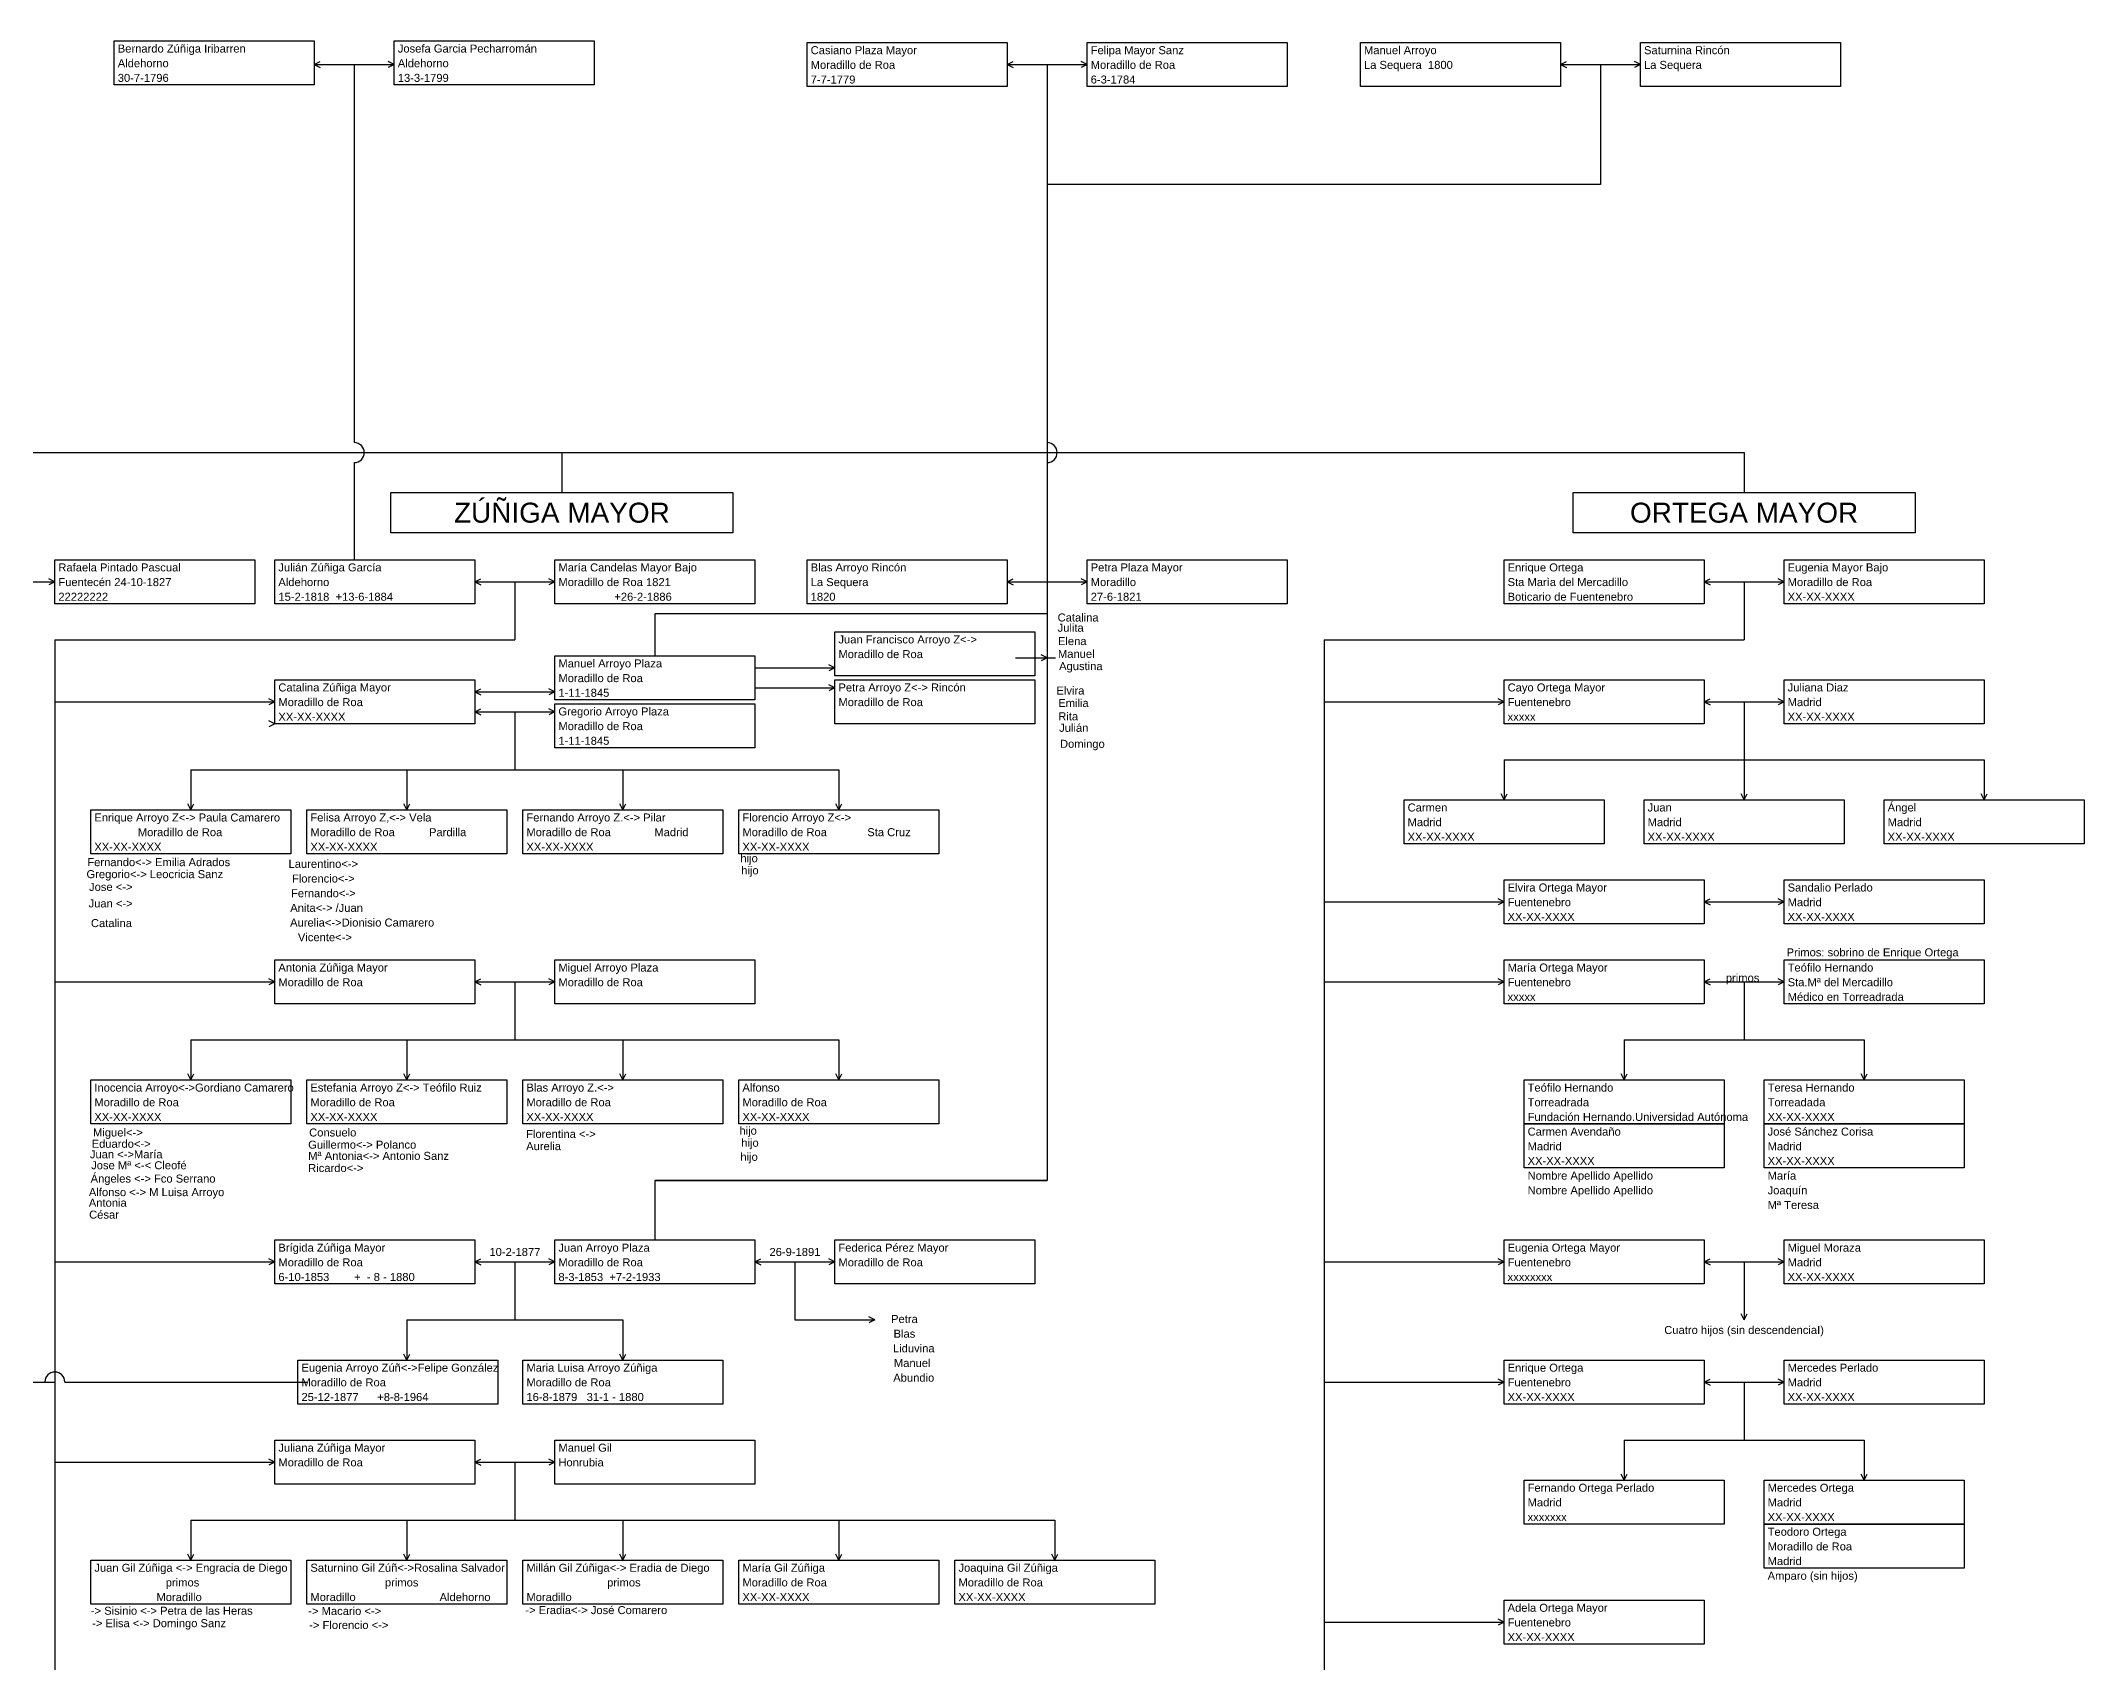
# Model space of a CAD drawing. Header units: millimetres. Extents: x -16844 to 23151, y -8543 to 4892.
# Drawn here: x 4684 to 5195, y 59 to 464 of the extents above; entities that cross this region are included whole.
import ezdxf
from ezdxf.enums import TextEntityAlignment as Align

# ---------------------------------------------------------------- set-up
doc = ezdxf.new("R2010")
doc.units = ezdxf.units.MM
doc.styles.add('Arial', font='arial.ttf', dxfattribs={"height": 0.01})

# ---------------------------------------------------------------- blocks, each defined once
blk = doc.blocks.new('Casilla individual')
at = {"color": 0}
blk.add_lwpolyline([(0, 11), (50, 11), (50, 0), (0, 0)], close=True, dxfattribs=at)
at = {"color": 0, "style": 'Arial'}
for tag, p in [('NOMBRE', (0.88, 8.08)), ('LUGAR_NACIMIENTO', (0.88, 4.42)), ('FECHA', (0.88, 0.75))]:
    blk.add_attdef(tag, p, '', height=2, dxfattribs=at)
blk = doc.blocks.new('Flecha')
for q in [(1.5, 0.75), (1.5, -0.75)]:
    blk.add_line((0, 0), q)
blk = doc.blocks.new('Hermanos')
at = {"style": 'Arial'}
blk.add_attdef('NOMBRE', (0, 0), '', height=2, dxfattribs=at)

msp = doc.modelspace()

# ---------------------------------------------------------------- linework, layer by layer
at = {"color": 6}
for q in [(4802.25, 314.5), (4687.25, -111)]:
    msp.add_line((4687.25, 314.5), q, dxfattribs=at)
at = {"color": 135}
for q in [(5109.51, 314.5), (5004.51, 49)]:
    msp.add_line((5004.51, 314.5), q, dxfattribs=at)
for p, q in [((4721.25, 282), (4883.25, 282)), ((5049.51, 284.5), (5169.51, 284.5)), ((5109.51, 229), (5109.51, 214.5)), ((4721.25, 214.5), (4883.25, 214.5)), ((5079.51, 214.5), (5139.51, 214.5)), ((5109.51, 159), (5109.51, 144.5)), ((4775.25, 144.5), (4829.25, 144.5)), ((5109.51, 129), (5109.51, 114.5)), ((5079.51, 114.5), (5139.51, 114.5)), ((4721.25, 94.5), (4937.25, 94.5))]:
    msp.add_line(p, q)
at = {"color": 6}
for points in [[(4752.1, 458.26), (4772.1, 458.26)], [(4762.1, 458.26), (4762.1, 363.76)], [(4762.1, 358.76), (4762.1, 334.5)], [(4792.25, 329), (4812.25, 329)], [(4802.25, 329), (4802.25, 314.5)], [(4687.25, 299), (4742.25, 299)], [(4687.25, 229), (4742.25, 229)], [(4687.25, 159), (4742.25, 159)], [(4687.25, 109), (4742.25, 109)]]:
    msp.add_lwpolyline(points, dxfattribs=at)
at = {"color": 40}
msp.add_lwpolyline([(4925.3, 458.26), (4945.3, 458.26)], dxfattribs=at)
at = {"color": 31}
for points in [[(4935.3, 458.26), (4935.3, 428.26), (4935.3, 428.26), (4935.3, 179.34)], [(5073.61, 458.26), (5073.61, 428.26), (4935.3, 428.26)], [(5063.61, 458.26), (5083.61, 458.26)], [(4935.3, 358.76), (4935.3, 329)], [(4935.3, 329), (4935.3, 321), (4837.25, 321), (4837.25, 310.5)], [(4925.3, 329), (4945.3, 329)], [(4837.25, 179.34), (4935.3, 179.34), (4837.25, 179.34), (4837.25, 164.5)]]:
    msp.add_lwpolyline(points, dxfattribs=at)
at = {"color": 1}
for points in [[(3672.06, 361.26), (5109.51, 361.26)], [(4813.99, 361.26), (4813.99, 351.26)], [(5109.51, 361.26), (5109.51, 351.26)]]:
    msp.add_lwpolyline(points, dxfattribs=at)
for points in [[(4771.26, 351.26), (4856.72, 351.26), (4856.72, 341.26), (4771.26, 341.26)], [(5066.78, 351.26), (5152.24, 351.26), (5152.24, 341.26), (5066.78, 341.26)]]:
    msp.add_lwpolyline(points, close=True)
at = {"color": 3}
msp.add_lwpolyline([(4667.25, 329), (4687.25, 329)], dxfattribs=at)
at = {"color": 143}
for points in [[(5099.51, 329), (5119.51, 329)], [(5109.51, 329), (5109.51, 314.5)]]:
    msp.add_lwpolyline(points, dxfattribs=at)
for points in [[(4862.25, 307.5), (4882.25, 307.5)], [(4927.39, 309.97), (4937.39, 309.97)], [(4792.25, 301.5), (4812.25, 301.5)], [(4862.25, 302.5), (4882.25, 302.5)], [(4792.25, 296.5), (4812.25, 296.5)], [(4802.25, 296.5), (4802.25, 282)], [(5099.51, 299), (5119.51, 299)], [(5109.51, 299), (5109.51, 274.5)], [(4721.25, 282), (4721.25, 272)], [(4775.25, 282), (4775.25, 272)], [(4829.25, 282), (4829.25, 272)], [(4883.25, 282), (4883.25, 272)], [(5049.51, 284.5), (5049.51, 274.5)], [(5169.51, 284.5), (5169.51, 274.5)], [(5099.51, 249), (5119.51, 249)], [(4792.25, 229), (4812.25, 229)], [(4802.25, 229), (4802.25, 214.5)], [(5099.51, 229), (5119.51, 229)], [(4721.25, 214.5), (4721.25, 204.5)], [(4775.25, 214.5), (4775.25, 204.5)], [(4829.25, 214.5), (4829.25, 204.5)], [(4883.25, 214.5), (4883.25, 204.5)], [(5079.51, 214.5), (5079.51, 204.5)], [(5139.51, 214.5), (5139.51, 204.5)], [(4792.25, 159), (4812.25, 159)], [(4802.25, 159), (4802.25, 144.5)], [(4862.25, 159), (4882.25, 159)], [(4872.25, 159), (4872.25, 144.5)], [(5099.51, 159), (5119.51, 159)], [(4775.25, 144.5), (4775.25, 134.5)], [(4829.25, 144.5), (4829.25, 134.5)], [(4872.25, 144.5), (4892.25, 144.5)], [(5099.51, 129), (5119.51, 129)], [(5079.51, 114.5), (5079.51, 104.5)], [(5139.51, 114.5), (5139.51, 104.5)], [(4792.25, 109), (4812.25, 109)], [(4802.25, 109), (4802.25, 94.5)], [(4802.25, 109), (4802.25, 94.5)], [(4721.25, 94.5), (4721.25, 84.5)], [(4775.25, 94.5), (4775.25, 84.5)], [(4829.25, 94.5), (4829.25, 84.5)], [(4883.25, 94.5), (4883.25, 84.5)], [(4937.25, 94.5), (4937.25, 84.5)]]:
    msp.add_lwpolyline(points)
at = {"color": 135}
for points in [[(5004.51, 299), (5049.51, 299)], [(5004.51, 249), (5049.51, 249)], [(5004.51, 229), (5049.51, 229)], [(5004.51, 159), (5049.51, 159)], [(5004.51, 129), (5049.51, 129)], [(5004.51, 69), (5049.51, 69)]]:
    msp.add_lwpolyline(points, dxfattribs=at)
at = {"color": 30}
for points in [[(4432.09, 129), (4687.18, 129)], [(4689.75, 129), (4750.25, 129)]]:
    msp.add_lwpolyline(points, dxfattribs=at)
at = {"color": 6}
msp.add_arc((4762.1, 361.26), 2.5, 270, 90, dxfattribs=at)
at = {"color": 31}
msp.add_arc((4935.3, 361.26), 2.5, 270, 90, dxfattribs=at)
at = {"color": 21}
msp.add_arc((4687.25, 129), 2.5, 0, 180, dxfattribs=at)

# ---------------------------------------------------------------- block references
ref = msp.add_blockref('Casilla individual', (4702.1, 453.17))
ref.add_attrib('FECHA', '30-7-1796', (4702.97, 453.92), dxfattribs={"height": 2, "style": 'Arial'})
ref.add_attrib('LUGAR_NACIMIENTO', 'Aldehorno', (4702.97, 457.58), dxfattribs={"height": 2, "style": 'Arial'})
ref.add_attrib('NOMBRE', 'Bernardo Zúñiga Iribarren', (4702.97, 461.25), dxfattribs={"height": 2, "style": 'Arial'})
ref = msp.add_blockref('Casilla individual', (4772.1, 453.17))
ref.add_attrib('FECHA', '13-3-1799', (4772.97, 453.92), dxfattribs={"height": 2, "style": 'Arial'})
ref.add_attrib('LUGAR_NACIMIENTO', 'Aldehorno', (4772.97, 457.58), dxfattribs={"height": 2, "style": 'Arial'})
ref.add_attrib('NOMBRE', 'Josefa Garcia Pecharromán', (4772.97, 461.25), dxfattribs={"height": 2, "style": 'Arial'})
ref = msp.add_blockref('Casilla individual', (4875.3, 452.76))
ref.add_attrib('FECHA', '7-7-1779', (4876.18, 453.51), dxfattribs={"height": 2, "style": 'Arial'})
ref.add_attrib('LUGAR_NACIMIENTO', 'Moradillo de Roa', (4876.18, 457.17), dxfattribs={"height": 2, "style": 'Arial'})
ref.add_attrib('NOMBRE', 'Casiano Plaza Mayor', (4876.18, 460.84), dxfattribs={"height": 2, "style": 'Arial'})
ref = msp.add_blockref('Casilla individual', (4945.3, 452.76))
ref.add_attrib('FECHA', '6-3-1784', (4946.18, 453.51), dxfattribs={"height": 2, "style": 'Arial'})
ref.add_attrib('LUGAR_NACIMIENTO', 'Moradillo de Roa', (4946.18, 457.17), dxfattribs={"height": 2, "style": 'Arial'})
ref.add_attrib('NOMBRE', 'Felipa Mayor Sanz', (4946.18, 460.84), dxfattribs={"height": 2, "style": 'Arial'})
ref = msp.add_blockref('Casilla individual', (5013.61, 452.76))
ref.add_attrib('LUGAR_NACIMIENTO', 'La Sequera  1800', (5014.49, 457.17), dxfattribs={"height": 2, "style": 'Arial'})
ref.add_attrib('NOMBRE', 'Manuel Arroyo', (5014.49, 460.84), dxfattribs={"color": 31, "height": 2, "style": 'Arial'})
ref = msp.add_blockref('Casilla individual', (5083.61, 452.76))
ref.add_attrib('LUGAR_NACIMIENTO', 'La Sequera', (5084.49, 457.17), dxfattribs={"height": 2, "style": 'Arial'})
ref.add_attrib('NOMBRE', 'Saturnina Rincón', (5084.49, 460.84), dxfattribs={"height": 2, "style": 'Arial'})
for p in [(4752.1, 458.26), (4925.3, 458.26), (5063.61, 458.26), (4792.25, 329), (4925.3, 329), (5099.51, 329), (4792.25, 301.5), (4792.25, 296.5), (5099.51, 299), (5099.51, 249), (4792.25, 229), (5099.51, 229), (4792.25, 159), (4862.25, 159), (5099.51, 159), (5099.51, 129), (4792.25, 109)]:
    msp.add_blockref('Flecha', p)
for p, rotation in [((4772.1, 458.26), 180), ((4945.3, 458.26), 180), ((5083.61, 458.26), 180), ((4687.25, 329), 180), ((4945.3, 329), 180), ((5119.51, 329), 180), ((4882.25, 307.5), 180), ((4935.3, 309.97), 180), ((4812.25, 301.5), 180), ((4742.25, 299), 180), ((5049.51, 299), 180), ((5119.51, 299), 180), ((4742.25, 293.5), 180), ((5049.51, 274.5), 89.99999999999999), ((5109.51, 274.5), 89.99999999999999), ((5169.51, 274.5), 89.99999999999999), ((4721.25, 272), 89.99999999999999), ((4775.25, 272), 89.99999999999999), ((4829.25, 272), 89.99999999999999), ((4883.25, 272), 89.99999999999999), ((5049.51, 249), 180), ((5119.51, 249), 180), ((4742.25, 229), 180), ((4812.25, 229), 180), ((5049.51, 229), 180), ((5119.51, 229), 180), ((4721.25, 204.5), 89.99999999999999), ((4775.25, 204.5), 89.99999999999999), ((4829.25, 204.5), 89.99999999999999), ((4883.25, 204.5), 89.99999999999999), ((5079.51, 204.5), 89.99999999999999), ((5139.51, 204.5), 89.99999999999999), ((4742.25, 159), 180), ((4812.25, 159), 180), ((4882.25, 159), 180), ((5049.51, 159), 180), ((5119.51, 159), 180), ((4892.25, 144.5), 180), ((5109.51, 144.5), 89.99999999999999), ((4775.25, 134.5), 89.99999999999999), ((4829.25, 134.5), 89.99999999999999), ((5049.51, 129), 180), ((5119.51, 129), 180), ((4742.25, 109), 180), ((4812.25, 109), 180), ((5079.51, 104.5), 89.99999999999999), ((5139.51, 104.5), 89.99999999999999), ((4721.25, 84.5), 89.99999999999999), ((4775.25, 84.5), 89.99999999999999), ((4829.25, 84.5), 89.99999999999999), ((4883.25, 84.5), 89.99999999999999), ((4937.25, 84.5), 89.99999999999999), ((5049.51, 69), 180)]:
    msp.add_blockref('Flecha', p, dxfattribs=dict(rotation=rotation))
ref = msp.add_blockref('Casilla individual', (4687.25, 323.5))
ref.add_attrib('FECHA', '22222222', (4688.12, 324.25), dxfattribs={"height": 2, "style": 'Arial'})
ref.add_attrib('LUGAR_NACIMIENTO', 'Fuentecén 24-10-1827', (4688.12, 327.91), dxfattribs={"height": 2, "style": 'Arial'})
ref.add_attrib('NOMBRE', 'Rafaela Pintado Pascual', (4688.12, 331.58), dxfattribs={"height": 2, "style": 'Arial'})
ref = msp.add_blockref('Casilla individual', (4742.25, 323.5))
ref.add_attrib('FECHA', '15-2-1818  +13-6-1884', (4743.12, 324.25), dxfattribs={"height": 2, "style": 'Arial'})
ref.add_attrib('LUGAR_NACIMIENTO', 'Aldehorno', (4743.12, 327.91), dxfattribs={"height": 2, "style": 'Arial'})
ref.add_attrib('NOMBRE', 'Julián Zúñiga García', (4743.12, 331.58), dxfattribs={"height": 2, "style": 'Arial'})
ref = msp.add_blockref('Casilla individual', (4812.25, 323.5))
ref.add_attrib('FECHA', '                  +26-2-1886', (4813.12, 324.25), dxfattribs={"height": 2, "style": 'Arial'})
ref.add_attrib('LUGAR_NACIMIENTO', 'Moradillo de Roa 1821', (4813.12, 327.91), dxfattribs={"height": 2, "style": 'Arial'})
ref.add_attrib('NOMBRE', 'María Candelas Mayor Bajo', (4813.12, 331.58), dxfattribs={"color": 1, "height": 2, "style": 'Arial'})
ref = msp.add_blockref('Casilla individual', (4875.3, 323.5))
ref.add_attrib('FECHA', '1820', (4876.18, 324.25), dxfattribs={"height": 2, "style": 'Arial'})
ref.add_attrib('LUGAR_NACIMIENTO', 'La Sequera', (4876.18, 327.91), dxfattribs={"height": 2, "style": 'Arial'})
ref.add_attrib('NOMBRE', 'Blas Arroyo Rincón', (4876.18, 331.58), dxfattribs={"color": 31, "height": 2, "style": 'Arial'})
ref = msp.add_blockref('Casilla individual', (4945.3, 323.5))
ref.add_attrib('FECHA', '27-6-1821', (4946.18, 324.25), dxfattribs={"height": 2, "style": 'Arial'})
ref.add_attrib('LUGAR_NACIMIENTO', 'Moradillo', (4946.18, 327.91), dxfattribs={"height": 2, "style": 'Arial'})
ref.add_attrib('NOMBRE', 'Petra Plaza Mayor', (4946.18, 331.58), dxfattribs={"height": 2, "style": 'Arial'})
ref = msp.add_blockref('Casilla individual', (5049.51, 323.5))
ref.add_attrib('FECHA', 'Boticario de Fuentenebro', (5050.39, 324.25), dxfattribs={"height": 2, "style": 'Arial'})
ref.add_attrib('LUGAR_NACIMIENTO', 'Sta Marìa del Mercadillo', (5050.39, 327.91), dxfattribs={"height": 2, "style": 'Arial'})
ref.add_attrib('NOMBRE', 'Enrique Ortega', (5050.39, 331.58), dxfattribs={"height": 2, "style": 'Arial'})
ref = msp.add_blockref('Casilla individual', (5119.51, 323.5))
ref.add_attrib('FECHA', 'XX-XX-XXXX', (5120.39, 324.25), dxfattribs={"height": 2, "style": 'Arial'})
ref.add_attrib('LUGAR_NACIMIENTO', 'Moradillo de Roa', (5120.39, 327.91), dxfattribs={"height": 2, "style": 'Arial'})
ref.add_attrib('NOMBRE', 'Eugenia Mayor Bajo', (5120.39, 331.58), dxfattribs={"color": 1, "height": 2, "style": 'Arial'})
at = {"color": 6, "rotation": 180}
for p in [(4812.25, 329), (4742.25, 299)]:
    msp.add_blockref('Flecha', p, dxfattribs=at)
for p, values in [((4937.91, 316.5), {'NOMBRE': 'Julita'}), ((4937.91, 319.06), {'NOMBRE': 'Catalina'}), ((4937.99, 313.17), {'NOMBRE': 'Elena'}), ((4937.99, 309.97), {'NOMBRE': 'Manuel'}), ((4938.28, 306.91), {'NOMBRE': 'Agustina'}), ((4937.62, 300.81), {'NOMBRE': 'Elvira'}), ((4938.07, 297.69), {'NOMBRE': 'Emilia'}), ((4938.07, 294.36), {'NOMBRE': 'Rita'}), ((4938.29, 291.49), {'NOMBRE': 'Julián'}), ((4938.51, 287.49), {'NOMBRE': 'Domingo'}), ((4858.61, 258.89), {'NOMBRE': 'hijo'}), ((4695.15, 254.92), {'NOMBRE': 'Gregorio<-> Leocricia Sanz'}), ((4858.83, 255.87), {'NOMBRE': 'hijo'}), ((4696.44, 187.54), {'NOMBRE': 'Eduardo<->'}), ((4696.79, 190.36), {'NOMBRE': 'Miguel<->'}), ((4750.57, 187.32), {'NOMBRE': 'Guillermo<-> Polanco'}), ((4750.81, 190.36), {'NOMBRE': 'Consuelo'}), ((4805.06, 186.95), {'NOMBRE': 'Aurelia'}), ((4805.06, 189.99), {'NOMBRE': 'Florentina <->'}), ((4858.37, 190.82), {'NOMBRE': 'hijo'}), ((4858.84, 187.79), {'NOMBRE': 'hijo'}), ((4695.22, 184.91), {'NOMBRE': ' Juan <->María'}), ((4696.32, 182.17), {'NOMBRE': 'Jose Mª <-< Cleofé'}), ((4750.57, 184.52), {'NOMBRE': 'Mª Antonia<-> Antonio Sanz'}), ((4858.61, 184.28), {'NOMBRE': 'hijo'}), ((4696.19, 178.84), {'NOMBRE': 'Ángeles <-> Fco Serrano'}), ((4750.57, 181.48), {'NOMBRE': 'Ricardo<->'}), ((4694.96, 172.81), {'NOMBRE': ' Antonia'}), ((4694.98, 175.45), {'NOMBRE': ' Alfonso <-> M Luisa Arroyo'}), ((4694.26, 169.83), {'NOMBRE': '  César'}), ((4696.25, 70.84), {'NOMBRE': '-> Sisinio <-> Petra de las Heras'}), ((4750.59, 70.77), {'NOMBRE': '-> Macario <->'}), ((4804.84, 71), {'NOMBRE': '-> Eradia<-> José Comarero'}), ((4696.57, 67.73), {'NOMBRE': '-> Elisa <-> Domingo Sanz'}), ((4750.83, 67.27), {'NOMBRE': '-> Florencio <->'})]:
    msp.add_blockref('Hermanos', p).add_auto_attribs(values)
ref = msp.add_blockref('Casilla individual', (4882.25, 305.5))
ref.add_attrib('LUGAR_NACIMIENTO', 'Moradillo de Roa', (4883.12, 309.91), dxfattribs={"height": 2, "style": 'Arial'})
ref.add_attrib('NOMBRE', 'Juan Francisco Arroyo Z<->', (4883.12, 313.58), dxfattribs={"height": 2, "style": 'Arial'})
at = {"color": 40}
ref = msp.add_blockref('Casilla individual', (4812.25, 299.5), dxfattribs=at)
ref.add_attrib('FECHA', '1-11-1845', (4813.12, 300.25), dxfattribs={"height": 2, "style": 'Arial'})
ref.add_attrib('LUGAR_NACIMIENTO', 'Moradillo de Roa', (4813.12, 303.91), dxfattribs={"height": 2, "style": 'Arial'})
ref.add_attrib('NOMBRE', 'Manuel Arroyo Plaza', (4813.12, 307.58), dxfattribs={"color": 31, "height": 2, "style": 'Arial'})
at = {"color": 6}
ref = msp.add_blockref('Casilla individual', (4742.25, 293.5), dxfattribs=at)
ref.add_attrib('FECHA', 'XX-XX-XXXX', (4743.12, 294.25), dxfattribs={"height": 2, "style": 'Arial'})
ref.add_attrib('LUGAR_NACIMIENTO', 'Moradillo de Roa', (4743.12, 297.91), dxfattribs={"height": 2, "style": 'Arial'})
ref.add_attrib('NOMBRE', 'Catalina Zúñiga Mayor', (4743.12, 301.58), dxfattribs={"height": 2, "style": 'Arial'})
at = {"xscale": -1}
for p in [(4882.25, 302.5), (4812.25, 296.5)]:
    msp.add_blockref('Flecha', p, dxfattribs=at)
ref = msp.add_blockref('Casilla individual', (4882.25, 293.5))
ref.add_attrib('LUGAR_NACIMIENTO', 'Moradillo de Roa', (4883.12, 297.91), dxfattribs={"height": 2, "style": 'Arial'})
ref.add_attrib('NOMBRE', 'Petra Arroyo Z<-> Rincón', (4883.12, 301.58), dxfattribs={"height": 2, "style": 'Arial'})
ref = msp.add_blockref('Casilla individual', (5049.51, 293.5))
ref.add_attrib('FECHA', 'xxxxx', (5050.39, 294.25), dxfattribs={"height": 2, "style": 'Arial'})
ref.add_attrib('LUGAR_NACIMIENTO', 'Fuentenebro', (5050.39, 297.91), dxfattribs={"height": 2, "style": 'Arial'})
ref.add_attrib('NOMBRE', 'Cayo Ortega Mayor', (5050.39, 301.58), dxfattribs={"height": 2, "style": 'Arial'})
ref = msp.add_blockref('Casilla individual', (5119.51, 293.5))
ref.add_attrib('FECHA', 'XX-XX-XXXX', (5120.39, 294.25), dxfattribs={"height": 2, "style": 'Arial'})
ref.add_attrib('LUGAR_NACIMIENTO', 'Madrid', (5120.39, 297.91), dxfattribs={"height": 2, "style": 'Arial'})
ref.add_attrib('NOMBRE', 'Juliana Diaz', (5120.39, 301.58), dxfattribs={"height": 2, "style": 'Arial'})
at = {"color": 40}
ref = msp.add_blockref('Casilla individual', (4812.25, 287.5), dxfattribs=at)
ref.add_attrib('FECHA', '1-11-1845', (4813.12, 288.25), dxfattribs={"height": 2, "style": 'Arial'})
ref.add_attrib('LUGAR_NACIMIENTO', 'Moradillo de Roa', (4813.12, 291.91), dxfattribs={"height": 2, "style": 'Arial'})
ref.add_attrib('NOMBRE', 'Gregorio Arroyo Plaza', (4813.12, 295.58), dxfattribs={"color": 31, "height": 2, "style": 'Arial'})
ref = msp.add_blockref('Casilla individual', (4696.25, 261))
ref.add_attrib('FECHA', 'XX-XX-XXXX', (4697.12, 261.75), dxfattribs={"height": 2, "style": 'Arial'})
ref.add_attrib('LUGAR_NACIMIENTO', '              Moradillo de Roa', (4697.12, 265.41), dxfattribs={"height": 2, "style": 'Arial'})
ref.add_attrib('NOMBRE', 'Enrique Arroyo Z<-> Paula Camarero', (4697.12, 269.08), dxfattribs={"height": 2, "style": 'Arial'})
ref = msp.add_blockref('Casilla individual', (4750.25, 261))
ref.add_attrib('FECHA', 'XX-XX-XXXX', (4751.12, 261.75), dxfattribs={"height": 2, "style": 'Arial'})
ref.add_attrib('LUGAR_NACIMIENTO', 'Moradillo de Roa           Pardilla', (4751.12, 265.41), dxfattribs={"height": 2, "style": 'Arial'})
ref.add_attrib('NOMBRE', 'Felisa Arroyo Z,<-> Vela', (4751.12, 269.08), dxfattribs={"height": 2, "style": 'Arial'})
ref = msp.add_blockref('Casilla individual', (4804.25, 261))
ref.add_attrib('FECHA', 'XX-XX-XXXX', (4805.12, 261.75), dxfattribs={"height": 2, "style": 'Arial'})
ref.add_attrib('LUGAR_NACIMIENTO', 'Moradillo de Roa              Madrid', (4805.12, 265.41), dxfattribs={"height": 2, "style": 'Arial'})
ref.add_attrib('NOMBRE', 'Fernando Arroyo Z.<-> Pilar', (4805.12, 269.08), dxfattribs={"height": 2, "style": 'Arial'})
ref = msp.add_blockref('Casilla individual', (4858.25, 261))
ref.add_attrib('FECHA', 'XX-XX-XXXX', (4859.12, 261.75), dxfattribs={"height": 2, "style": 'Arial'})
ref.add_attrib('LUGAR_NACIMIENTO', 'Moradillo de Roa             Sta Cruz', (4859.12, 265.41), dxfattribs={"height": 2, "style": 'Arial'})
ref.add_attrib('NOMBRE', 'Florencio Arroyo Z<->', (4859.12, 269.08), dxfattribs={"height": 2, "style": 'Arial'})
ref = msp.add_blockref('Casilla individual', (5024.51, 263.5))
ref.add_attrib('FECHA', 'XX-XX-XXXX', (5025.39, 264.25), dxfattribs={"height": 2, "style": 'Arial'})
ref.add_attrib('LUGAR_NACIMIENTO', 'Madrid', (5025.39, 267.91), dxfattribs={"height": 2, "style": 'Arial'})
ref.add_attrib('NOMBRE', 'Carmen', (5025.39, 271.58), dxfattribs={"height": 2, "style": 'Arial'})
ref = msp.add_blockref('Casilla individual', (5084.51, 263.5))
ref.add_attrib('FECHA', 'XX-XX-XXXX', (5085.39, 264.25), dxfattribs={"height": 2, "style": 'Arial'})
ref.add_attrib('LUGAR_NACIMIENTO', 'Madrid', (5085.39, 267.91), dxfattribs={"height": 2, "style": 'Arial'})
ref.add_attrib('NOMBRE', 'Juan', (5085.39, 271.58), dxfattribs={"height": 2, "style": 'Arial'})
ref = msp.add_blockref('Casilla individual', (5144.51, 263.5))
ref.add_attrib('FECHA', 'XX-XX-XXXX', (5145.39, 264.25), dxfattribs={"height": 2, "style": 'Arial'})
ref.add_attrib('LUGAR_NACIMIENTO', 'Madrid', (5145.39, 267.91), dxfattribs={"height": 2, "style": 'Arial'})
ref.add_attrib('NOMBRE', 'Ángel', (5145.39, 271.58), dxfattribs={"height": 2, "style": 'Arial'})
ref = msp.add_blockref('Casilla individual', (5049.51, 243.5))
ref.add_attrib('FECHA', 'XX-XX-XXXX', (5050.39, 244.25), dxfattribs={"height": 2, "style": 'Arial'})
ref.add_attrib('LUGAR_NACIMIENTO', 'Fuentenebro', (5050.39, 247.91), dxfattribs={"height": 2, "style": 'Arial'})
ref.add_attrib('NOMBRE', 'Elvira Ortega Mayor', (5050.39, 251.58), dxfattribs={"height": 2, "style": 'Arial'})
ref = msp.add_blockref('Casilla individual', (5119.51, 243.5))
ref.add_attrib('FECHA', 'XX-XX-XXXX', (5120.39, 244.25), dxfattribs={"height": 2, "style": 'Arial'})
ref.add_attrib('LUGAR_NACIMIENTO', 'Madrid', (5120.39, 247.91), dxfattribs={"height": 2, "style": 'Arial'})
ref.add_attrib('NOMBRE', 'Sandalio Perlado', (5120.39, 251.58), dxfattribs={"height": 2, "style": 'Arial'})
at = {"color": 6}
ref = msp.add_blockref('Casilla individual', (4742.25, 223.5), dxfattribs=at)
ref.add_attrib('LUGAR_NACIMIENTO', 'Moradillo de Roa', (4743.12, 227.91), dxfattribs={"height": 2, "style": 'Arial'})
ref.add_attrib('NOMBRE', 'Antonia Zúñiga Mayor', (4743.12, 231.58), dxfattribs={"height": 2, "style": 'Arial'})
ref = msp.add_blockref('Casilla individual', (4812.25, 223.5))
ref.add_attrib('LUGAR_NACIMIENTO', 'Moradillo de Roa', (4813.12, 227.91), dxfattribs={"height": 2, "style": 'Arial'})
ref.add_attrib('NOMBRE', 'Miguel Arroyo Plaza', (4813.12, 231.58), dxfattribs={"color": 31, "height": 2, "style": 'Arial'})
ref = msp.add_blockref('Casilla individual', (5049.51, 223.5))
ref.add_attrib('FECHA', 'xxxxx', (5050.39, 224.25), dxfattribs={"height": 2, "style": 'Arial'})
ref.add_attrib('LUGAR_NACIMIENTO', 'Fuentenebro', (5050.39, 227.91), dxfattribs={"height": 2, "style": 'Arial'})
ref.add_attrib('NOMBRE', 'María Ortega Mayor', (5050.39, 231.58), dxfattribs={"height": 2, "style": 'Arial'})
ref = msp.add_blockref('Casilla individual', (5119.51, 223.5))
ref.add_attrib('FECHA', 'Médico en Torreadrada', (5120.39, 224.25), dxfattribs={"height": 2, "style": 'Arial'})
ref.add_attrib('LUGAR_NACIMIENTO', 'Sta.Mª del Mercadillo', (5120.39, 227.91), dxfattribs={"height": 2, "style": 'Arial'})
ref.add_attrib('NOMBRE', 'Teófilo Hernando', (5120.39, 231.58), dxfattribs={"height": 2, "style": 'Arial'})
ref = msp.add_blockref('Casilla individual', (4696.25, 193.5))
ref.add_attrib('FECHA', 'XX-XX-XXXX', (4697.12, 194.25), dxfattribs={"height": 2, "style": 'Arial'})
ref.add_attrib('LUGAR_NACIMIENTO', 'Moradillo de Roa', (4697.12, 197.91), dxfattribs={"height": 2, "style": 'Arial'})
ref.add_attrib('NOMBRE', 'Inocencia Arroyo<->Gordiano Camarero', (4697.12, 201.58), dxfattribs={"height": 2, "style": 'Arial'})
ref = msp.add_blockref('Casilla individual', (4750.25, 193.5))
ref.add_attrib('FECHA', 'XX-XX-XXXX', (4751.12, 194.25), dxfattribs={"height": 2, "style": 'Arial'})
ref.add_attrib('LUGAR_NACIMIENTO', 'Moradillo de Roa', (4751.12, 197.91), dxfattribs={"height": 2, "style": 'Arial'})
ref.add_attrib('NOMBRE', 'Estefania Arroyo Z<-> Teófilo Ruiz', (4751.12, 201.58), dxfattribs={"height": 2, "style": 'Arial'})
ref = msp.add_blockref('Casilla individual', (4804.25, 193.5))
ref.add_attrib('FECHA', 'XX-XX-XXXX', (4805.12, 194.25), dxfattribs={"height": 2, "style": 'Arial'})
ref.add_attrib('LUGAR_NACIMIENTO', 'Moradillo de Roa', (4805.12, 197.91), dxfattribs={"height": 2, "style": 'Arial'})
ref.add_attrib('NOMBRE', 'Blas Arroyo Z.<->', (4805.12, 201.58), dxfattribs={"height": 2, "style": 'Arial'})
ref = msp.add_blockref('Casilla individual', (4858.25, 193.5))
ref.add_attrib('FECHA', 'XX-XX-XXXX', (4859.12, 194.25), dxfattribs={"height": 2, "style": 'Arial'})
ref.add_attrib('LUGAR_NACIMIENTO', 'Moradillo de Roa', (4859.12, 197.91), dxfattribs={"height": 2, "style": 'Arial'})
ref.add_attrib('NOMBRE', 'Alfonso', (4859.12, 201.58), dxfattribs={"height": 2, "style": 'Arial'})
ref = msp.add_blockref('Casilla individual', (5054.51, 193.5))
ref.add_attrib('FECHA', 'Fundación Hernando.Universidad Autónoma', (5055.39, 194.25), dxfattribs={"height": 2, "style": 'Arial'})
ref.add_attrib('LUGAR_NACIMIENTO', 'Torreadrada', (5055.39, 197.91), dxfattribs={"height": 2, "style": 'Arial'})
ref.add_attrib('NOMBRE', 'Teófilo Hernando', (5055.39, 201.58), dxfattribs={"height": 2, "style": 'Arial'})
ref = msp.add_blockref('Casilla individual', (5114.51, 193.5))
ref.add_attrib('FECHA', 'XX-XX-XXXX', (5115.39, 194.25), dxfattribs={"height": 2, "style": 'Arial'})
ref.add_attrib('LUGAR_NACIMIENTO', 'Torreadada', (5115.39, 197.91), dxfattribs={"height": 2, "style": 'Arial'})
ref.add_attrib('NOMBRE', 'Teresa Hernando', (5115.39, 201.58), dxfattribs={"height": 2, "style": 'Arial'})
ref = msp.add_blockref('Casilla individual', (5054.51, 182.5))
ref.add_attrib('FECHA', 'XX-XX-XXXX', (5055.39, 183.25), dxfattribs={"height": 2, "style": 'Arial'})
ref.add_attrib('LUGAR_NACIMIENTO', 'Madrid', (5055.39, 186.91), dxfattribs={"height": 2, "style": 'Arial'})
ref.add_attrib('NOMBRE', 'Carmen Avendaño', (5055.39, 190.58), dxfattribs={"height": 2, "style": 'Arial'})
ref = msp.add_blockref('Casilla individual', (5114.51, 182.5))
ref.add_attrib('FECHA', 'XX-XX-XXXX', (5115.39, 183.25), dxfattribs={"height": 2, "style": 'Arial'})
ref.add_attrib('LUGAR_NACIMIENTO', 'Madrid', (5115.39, 186.91), dxfattribs={"height": 2, "style": 'Arial'})
ref.add_attrib('NOMBRE', 'José Sánchez Corisa', (5115.39, 190.58), dxfattribs={"height": 2, "style": 'Arial'})
ref = msp.add_blockref('Casilla individual', (4742.25, 153.5), dxfattribs=at)
ref.add_attrib('FECHA', '6-10-1853        +  - 8 - 1880', (4743.12, 154.25), dxfattribs={"height": 2, "style": 'Arial'})
ref.add_attrib('LUGAR_NACIMIENTO', 'Moradillo de Roa', (4743.12, 157.91), dxfattribs={"height": 2, "style": 'Arial'})
ref.add_attrib('NOMBRE', 'Brígida Zúñiga Mayor', (4743.12, 161.58), dxfattribs={"color": 6, "height": 2, "style": 'Arial'})
ref = msp.add_blockref('Casilla individual', (4812.25, 153.5))
ref.add_attrib('FECHA', '8-3-1853  +7-2-1933', (4813.12, 154.25), dxfattribs={"height": 2, "style": 'Arial'})
ref.add_attrib('LUGAR_NACIMIENTO', 'Moradillo de Roa', (4813.12, 157.91), dxfattribs={"height": 2, "style": 'Arial'})
ref.add_attrib('NOMBRE', 'Juan Arroyo Plaza', (4813.12, 161.58), dxfattribs={"color": 31, "height": 2, "style": 'Arial'})
ref = msp.add_blockref('Casilla individual', (4882.25, 153.5))
ref.add_attrib('LUGAR_NACIMIENTO', 'Moradillo de Roa', (4883.12, 157.91), dxfattribs={"height": 2, "style": 'Arial'})
ref.add_attrib('NOMBRE', 'Federica Pérez Mayor', (4883.12, 161.58), dxfattribs={"color": 141, "height": 2, "style": 'Arial'})
ref = msp.add_blockref('Casilla individual', (5049.51, 153.5))
ref.add_attrib('FECHA', 'xxxxxxxx', (5050.39, 154.25), dxfattribs={"height": 2, "style": 'Arial'})
ref.add_attrib('LUGAR_NACIMIENTO', 'Fuentenebro', (5050.39, 157.91), dxfattribs={"height": 2, "style": 'Arial'})
ref.add_attrib('NOMBRE', 'Eugenia Ortega Mayor', (5050.39, 161.58), dxfattribs={"height": 2, "style": 'Arial'})
ref = msp.add_blockref('Casilla individual', (5119.51, 153.5))
ref.add_attrib('FECHA', 'XX-XX-XXXX', (5120.39, 154.25), dxfattribs={"height": 2, "style": 'Arial'})
ref.add_attrib('LUGAR_NACIMIENTO', 'Madrid', (5120.39, 157.91), dxfattribs={"height": 2, "style": 'Arial'})
ref.add_attrib('NOMBRE', 'Miguel Moraza', (5120.39, 161.58), dxfattribs={"height": 2, "style": 'Arial'})
ref = msp.add_blockref('Casilla individual', (4748.01, 123.5))
ref.add_attrib('FECHA', '25-12-1877      +8-8-1964', (4748.89, 124.25), dxfattribs={"height": 2, "style": 'Arial'})
ref.add_attrib('LUGAR_NACIMIENTO', 'Moradillo de Roa', (4748.89, 127.91), dxfattribs={"height": 2, "style": 'Arial'})
ref.add_attrib('NOMBRE', 'Eugenia Arroyo Zúñ<->Felipe González', (4748.89, 131.58), dxfattribs={"height": 2, "style": 'Arial'})
ref = msp.add_blockref('Casilla individual', (4804.25, 123.5))
ref.add_attrib('FECHA', '16-8-1879   31-1 - 1880', (4805.12, 124.25), dxfattribs={"height": 2, "style": 'Arial'})
ref.add_attrib('LUGAR_NACIMIENTO', 'Moradillo de Roa', (4805.12, 127.91), dxfattribs={"height": 2, "style": 'Arial'})
ref.add_attrib('NOMBRE', 'Maria Luisa Arroyo Zúñiga', (4805.12, 131.58), dxfattribs={"height": 2, "style": 'Arial'})
ref = msp.add_blockref('Casilla individual', (5049.51, 123.5))
ref.add_attrib('FECHA', 'XX-XX-XXXX', (5050.39, 124.25), dxfattribs={"height": 2, "style": 'Arial'})
ref.add_attrib('LUGAR_NACIMIENTO', 'Fuentenebro', (5050.39, 127.91), dxfattribs={"height": 2, "style": 'Arial'})
ref.add_attrib('NOMBRE', 'Enrique Ortega', (5050.39, 131.58), dxfattribs={"height": 2, "style": 'Arial'})
ref = msp.add_blockref('Casilla individual', (5119.51, 123.5))
ref.add_attrib('FECHA', 'XX-XX-XXXX', (5120.39, 124.25), dxfattribs={"height": 2, "style": 'Arial'})
ref.add_attrib('LUGAR_NACIMIENTO', 'Madrid', (5120.39, 127.91), dxfattribs={"height": 2, "style": 'Arial'})
ref.add_attrib('NOMBRE', 'Mercedes Perlado', (5120.39, 131.58), dxfattribs={"height": 2, "style": 'Arial'})
ref = msp.add_blockref('Casilla individual', (4742.25, 103.5), dxfattribs=at)
ref.add_attrib('LUGAR_NACIMIENTO', 'Moradillo de Roa', (4743.12, 107.91), dxfattribs={"height": 2, "style": 'Arial'})
ref.add_attrib('NOMBRE', 'Juliana Zúñiga Mayor', (4743.12, 111.58), dxfattribs={"height": 2, "style": 'Arial'})
ref = msp.add_blockref('Casilla individual', (4812.25, 103.5))
ref.add_attrib('LUGAR_NACIMIENTO', 'Honrubia', (4813.12, 107.91), dxfattribs={"height": 2, "style": 'Arial'})
ref.add_attrib('NOMBRE', 'Manuel Gil', (4813.12, 111.58), dxfattribs={"height": 2, "style": 'Arial'})
ref = msp.add_blockref('Casilla individual', (5054.51, 93.5))
ref.add_attrib('FECHA', 'xxxxxxx', (5055.39, 94.25), dxfattribs={"height": 2, "style": 'Arial'})
ref.add_attrib('LUGAR_NACIMIENTO', 'Madrid', (5055.39, 97.91), dxfattribs={"height": 2, "style": 'Arial'})
ref.add_attrib('NOMBRE', 'Fernando Ortega Perlado', (5055.39, 101.58), dxfattribs={"height": 2, "style": 'Arial'})
ref = msp.add_blockref('Casilla individual', (5114.51, 93.5))
ref.add_attrib('FECHA', 'XX-XX-XXXX', (5115.39, 94.25), dxfattribs={"height": 2, "style": 'Arial'})
ref.add_attrib('LUGAR_NACIMIENTO', 'Madrid', (5115.39, 97.91), dxfattribs={"height": 2, "style": 'Arial'})
ref.add_attrib('NOMBRE', 'Mercedes Ortega', (5115.39, 101.58), dxfattribs={"height": 2, "style": 'Arial'})
ref = msp.add_blockref('Casilla individual', (5114.51, 82.5))
ref.add_attrib('FECHA', 'Madrid', (5115.39, 83.25), dxfattribs={"height": 2, "style": 'Arial'})
ref.add_attrib('LUGAR_NACIMIENTO', 'Moradillo de Roa', (5115.39, 86.91), dxfattribs={"height": 2, "style": 'Arial'})
ref.add_attrib('NOMBRE', 'Teodoro Ortega', (5115.39, 90.58), dxfattribs={"height": 2, "style": 'Arial'})
ref = msp.add_blockref('Casilla individual', (4696.25, 73.5))
ref.add_attrib('FECHA', '                    Moradillo', (4697.12, 74.25), dxfattribs={"height": 2, "style": 'Arial'})
ref.add_attrib('LUGAR_NACIMIENTO', '                       primos', (4697.12, 77.91), dxfattribs={"color": 6, "height": 2, "style": 'Arial'})
ref.add_attrib('NOMBRE', 'Juan Gil Zúñiga <-> Engracia de Diego', (4697.12, 81.58), dxfattribs={"height": 2, "style": 'Arial'})
ref = msp.add_blockref('Casilla individual', (4750.25, 73.5))
ref.add_attrib('FECHA', 'Moradillo                           Aldehorno', (4751.12, 74.25), dxfattribs={"height": 2, "style": 'Arial'})
ref.add_attrib('LUGAR_NACIMIENTO', '                        primos                      ', (4751.12, 77.91), dxfattribs={"color": 6, "height": 2, "style": 'Arial'})
ref.add_attrib('NOMBRE', 'Saturnino Gil Zúñ<->Rosalina Salvador', (4751.12, 81.58), dxfattribs={"height": 2, "style": 'Arial'})
ref = msp.add_blockref('Casilla individual', (4804.25, 73.5))
ref.add_attrib('FECHA', 'Moradillo          ', (4805.12, 74.25), dxfattribs={"height": 2, "style": 'Arial'})
ref.add_attrib('LUGAR_NACIMIENTO', '                          primos', (4805.12, 77.91), dxfattribs={"color": 6, "height": 2, "style": 'Arial'})
ref.add_attrib('NOMBRE', 'Millán Gil Zúñiga<-> Eradia de Diego', (4805.12, 81.58), dxfattribs={"height": 2, "style": 'Arial'})
ref = msp.add_blockref('Casilla individual', (4858.25, 73.5))
ref.add_attrib('FECHA', 'XX-XX-XXXX', (4859.12, 74.25), dxfattribs={"height": 2, "style": 'Arial'})
ref.add_attrib('LUGAR_NACIMIENTO', 'Moradillo de Roa', (4859.12, 77.91), dxfattribs={"height": 2, "style": 'Arial'})
ref.add_attrib('NOMBRE', 'María Gil Zúñiga', (4859.12, 81.58), dxfattribs={"height": 2, "style": 'Arial'})
ref = msp.add_blockref('Casilla individual', (4912.25, 73.5))
ref.add_attrib('FECHA', 'XX-XX-XXXX', (4913.12, 74.25), dxfattribs={"height": 2, "style": 'Arial'})
ref.add_attrib('LUGAR_NACIMIENTO', 'Moradillo de Roa', (4913.12, 77.91), dxfattribs={"height": 2, "style": 'Arial'})
ref.add_attrib('NOMBRE', 'Joaquina Gil Zúñiga', (4913.12, 81.58), dxfattribs={"height": 2, "style": 'Arial'})
ref = msp.add_blockref('Casilla individual', (5049.51, 63.5))
ref.add_attrib('FECHA', 'XX-XX-XXXX', (5050.39, 64.25), dxfattribs={"height": 2, "style": 'Arial'})
ref.add_attrib('LUGAR_NACIMIENTO', 'Fuentenebro', (5050.39, 67.91), dxfattribs={"height": 2, "style": 'Arial'})
ref.add_attrib('NOMBRE', 'Adela Ortega Mayor', (5050.39, 71.58), dxfattribs={"height": 2, "style": 'Arial'})

# ---------------------------------------------------------------- texts
at = {"color": 1, "style": 'Arial'}
for s, p in [('ZÚÑIGA MAYOR', (4813.99, 346.26)), ('ORTEGA MAYOR', (5109.51, 346.26))]:
    msp.add_text(s, height=5, dxfattribs=at).set_placement(p, align=Align.MIDDLE_CENTER)
at = {"style": 'Arial'}
for s, p in [('                                Fernando<-> Emilia Adrados', (4700.8, 258.92)), ('Laurentino<->', (4754.36, 258.5)), ('Florencio<->', (4754.36, 254.83)), ('Jose <->', (4701.23, 252.74)), ('Fernando<->', (4754.36, 251.16)), ('Juan <->', (4701.19, 248.61)), ('Anita<-> /Juan', (4755.17, 247.5)), ('Catalina', (4701.39, 243.69)), ('                        Aurelia<->Dionisio Camarero', (4754.75, 243.83)), ('Vicente<->', (4754.75, 240.16)), ('10-2-1877', (4802.25, 161.5)), ('26-9-1891', (4872.25, 161.5)), ('Petra', (4899.62, 144.75)), ('Cuatro hijos (sin descendenciaI)', (5109.51, 142)), ('      Liduvina', (4899.62, 137.42)), ('Blas', (4899.62, 141.08)), ('     Manuel', (4899.62, 133.75)), ('      Abundio', (4899.62, 130.08))]:
    msp.add_text(s, height=2, dxfattribs=at).set_placement(p, align=Align.MIDDLE_CENTER)
for s, p in [('Primos: sobrino de Enrique Ortega', (5120.14, 235.38)), ('       primos', (5099.51, 229)), ('Nombre Apellido Apellido', (5055.39, 179.58)), ('María', (5115.39, 179.58)), ('Nombre Apellido Apellido', (5055.39, 175.91)), ('Joaquín', (5115.39, 175.91)), ('Mª Teresa', (5115.39, 172.25)), ('Amparo (sin hijos)', (5115.39, 79.58))]:
    msp.add_text(s, height=2, dxfattribs=at).set_placement(p)

doc.saveas('drawing.dxf')
